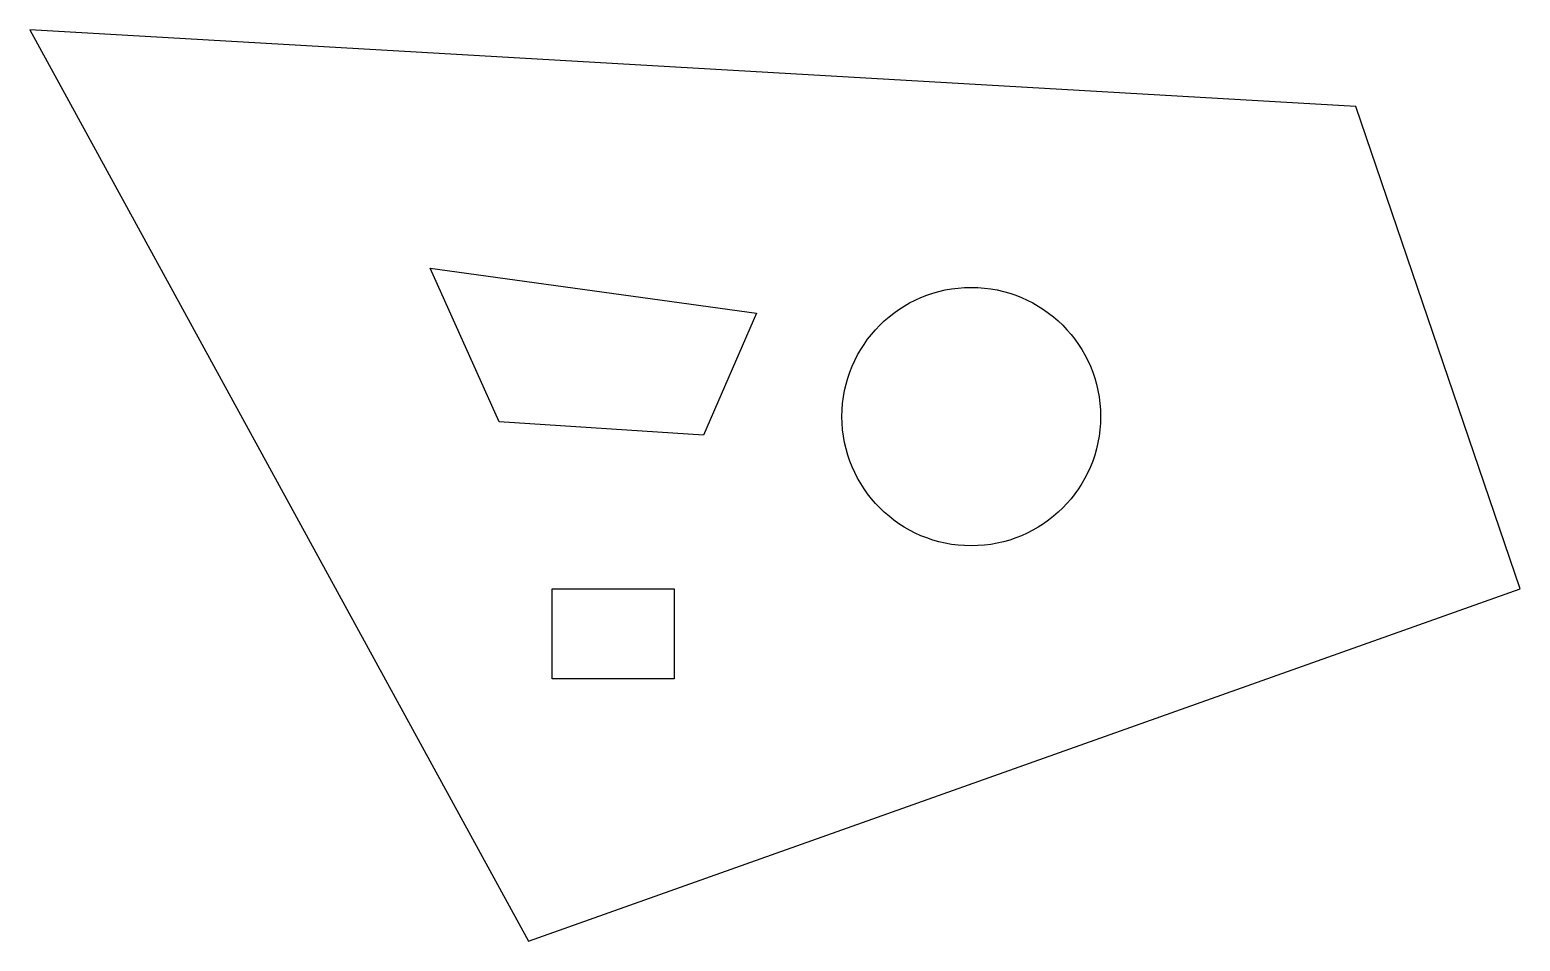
# Model space of a CAD drawing. Extents: x 705 to 2069, y 113 to 947.
import ezdxf

# ---------------------------------------------------------------- set-up
doc = ezdxf.new("R2010")
doc.units = 0
doc.layers.get('0').update_dxf_attribs({"linetype": 'CONTINUOUS'})

msp = doc.modelspace()

# ---------------------------------------------------------------- linework, layer by layer
for p, q in [((1071.4, 728.9), (1369.8, 687.7)), ((1134.5, 588.2), (1071.4, 728.9)), ((1369.8, 687.7), (1321.3, 576.1)), ((1321.3, 576.1), (1134.5, 588.2))]:
    msp.add_line(p, q)
for points in [[(1161.2, 112.9), (2068.6, 435.4), (1918.2, 876.9), (705, 947.2)], [(1183, 435.4), (1294.6, 435.4), (1294.6, 353), (1183, 353)]]:
    msp.add_lwpolyline(points, close=True)
msp.add_circle((1566.4, 593.1), 118.3)

doc.saveas('drawing.dxf')
